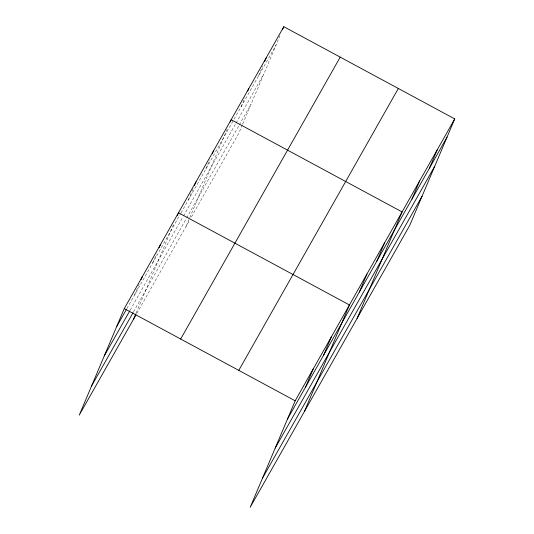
<?xml version="1.0" encoding="UTF-8"?>
<svg xmlns="http://www.w3.org/2000/svg" width="534" height="534" viewBox="0 0 534 534"><rect width="100%" height="100%" fill="white"/><g stroke="black" fill="none" stroke-linecap="round" stroke-linejoin="round"><path stroke-width="0.4" stroke-dasharray="2.67 2" d="M134.668 294.815L139.14 284.215M152.751 262.861L156.589 253.777M136.11 313.111L174.031 223.346M188.382 199.91L193.174 188.555M205.93 168.898L209.769 159.813M186.166 226.222L227.958 127.292M241.034 106.887L244.872 97.802M258.583 75.875L262.741 66.036M242.383 124.762L238.818 133.2L191.065 217.572M242.71 123.995L279.97 35.785M126.858 308.605L180.626 213.607M181.033 212.886L233.685 119.863M234.092 119.142L276.131 44.869M130.162 310.167L183.008 216.797M183.416 216.076L235.654 123.775M236.068 123.054L263.816 74.019M133.5 311.883L186.239 218.706M186.646 217.985L238.892 125.684M239.299 124.963L251.134 104.05M136.784 313.478L189.436 220.455"/><path stroke-width="0.8" d="M454.728 118.908L295.182 400.8L250.192 507.3L409.738 225.408L454.728 118.908L283.808 26.7L124.262 308.592L79.272 415.092L135.963 314.92M141.063 279.669L142.338 276.645M159.145 247.723L160.42 244.692M133.52 319.252L135.783 313.879M177.228 215.776L178.503 212.746L349.43 304.954L304.44 411.46M194.456 185.525L196.058 181.74M212.325 153.759L213.607 150.735M230.194 121.992L231.155 119.723L402.075 211.931L357.092 318.431M247.749 90.987L248.704 88.717M264.657 61.49L266.259 57.705M282.526 29.73L283.808 26.7M305.588 387.016L313.264 368.854M323.671 355.07L331.347 336.901M359.302 292.118L366.978 273.949M376.85 261.106L384.527 242.937M411.954 199.095L419.631 180.926M429.503 168.083L437.179 149.914M116.586 326.761L126.445 309.333M104.27 355.911L129.749 310.895M91.581 385.942L133.093 312.61M180.666 339.017L340.211 57.131M238.778 370.369L398.324 88.477M287.506 418.97L447.051 137.078M275.19 448.119L434.743 166.228M262.508 478.15L422.054 196.258M124.262 308.592L295.182 400.8"/></g></svg>
